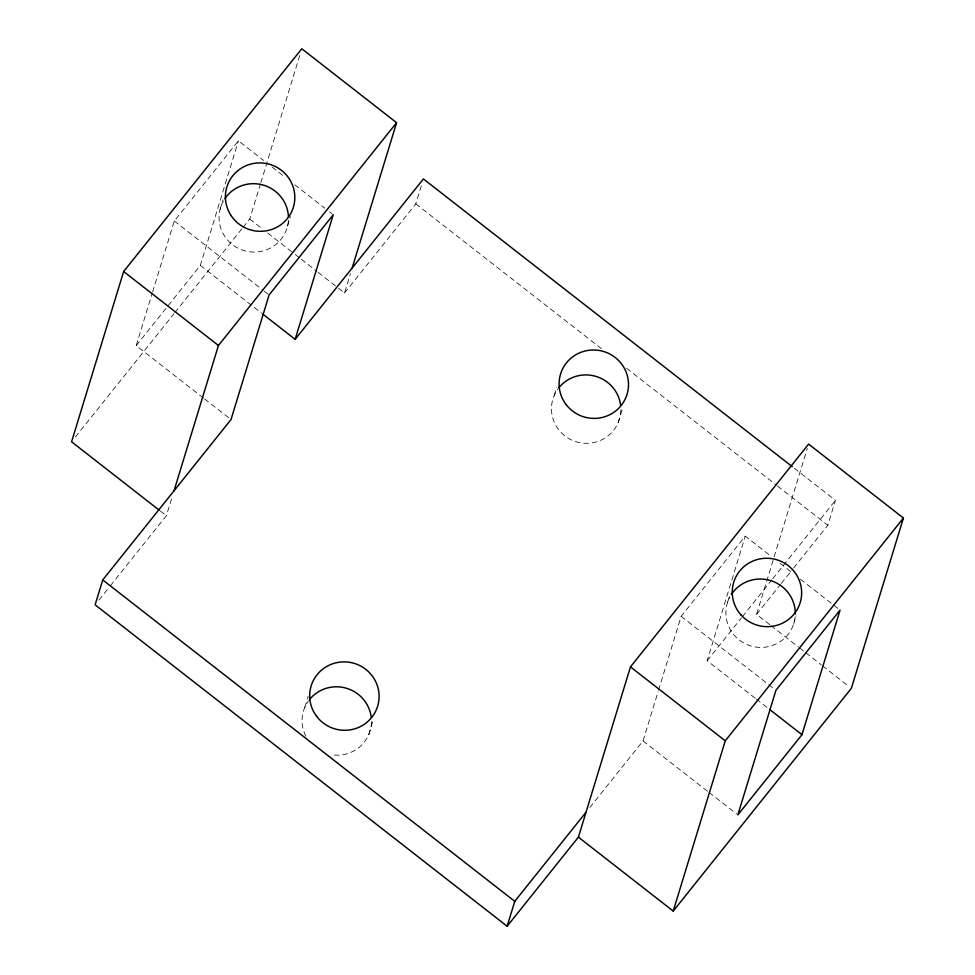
<?xml version="1.0" encoding="UTF-8"?>
<svg xmlns="http://www.w3.org/2000/svg" width="975" height="975" viewBox="0 0 975 975"><rect width="100%" height="100%" fill="white"/><g stroke="black" fill="none" stroke-linecap="round" stroke-linejoin="round"><path stroke-width="0.73" stroke-dasharray="4.88 3.66" d="M203.409 398.007L136.208 345.589L152.149 293.438M152.6 291.988L174.293 220.996L238.436 140.802L263.628 160.461M136.208 345.589L200.338 265.395L238.436 140.802M220.033 209.503L222.995 199.814M243.092 227.309L249.734 219.022L260.41 184.092M260.849 182.642L300.458 53.113M110.321 585.841L166.384 515.738L171.466 499.127M287.503 226.249L290.465 216.56M338.532 288.283L344.528 292.975L350.464 273.585M344.528 292.975L415.789 203.86L421.298 185.859M304.822 707.314L308.21 696.235M368.721 734.687L373.376 719.453M554.227 395.423L556.762 387.124M618.126 422.797L622.355 408.952M589.826 807.471L643.037 740.939L658.101 691.677M658.539 690.227L681.123 616.346L745.266 536.153L771.664 556.737M755.174 698.185L707.168 660.733L745.266 536.153M727.618 602.221L730.165 593.909M769.763 624.658L756.563 614.372L807.288 448.463M793.565 624.232L796.112 615.932M793.613 568.035L827.824 525.257L835.441 500.346L793.516 467.634M75.368 437.056L173.928 313.816M174.866 312.634L242.153 228.503M98.926 600.1L109.371 587.035M707.168 660.733L741.378 617.967M742.328 616.773L771.773 579.942M772.724 578.76L835.441 500.346M756.563 614.372L780.317 584.659M781.267 583.477L792.663 569.217M415.789 203.86L601.441 348.672M626.596 368.294L776.319 485.087M777.514 486.013L827.824 525.257M272.037 167.017L285.236 177.304M294.828 184.799L324.833 208.199M329.635 211.941L332.036 213.817M780.061 563.294L790.859 571.716M800.463 579.211L832.857 604.488M834.064 605.414L838.866 609.168M249.734 219.022L262.933 229.32M267.735 233.062L294.133 253.658M295.327 254.585L300.129 258.338M301.336 259.265L316.936 271.44M318.13 272.378L337.338 287.357M770.957 625.597L798.562 647.132M799.756 648.07L804.558 651.812M805.764 652.75L821.364 664.913M822.559 665.852L848.957 686.449M174.293 220.996L263.104 290.27M264.298 291.208L269.1 294.95M681.123 616.346L767.532 683.743M768.727 684.682L773.528 688.423M200.338 265.395L261.544 313.133M756.368 699.112L768.373 708.472M204.604 398.946L231.014 419.543M643.037 740.939L707.838 791.481M709.032 792.419L736.637 813.954M160.387 511.058L166.384 515.738M371.475 721.646A34.759 34.149 17 0 1 331.927 754.808M305.833 736.198A34.759 34.149 17 0 1 308.514 700.842M620.88 409.768A34.759 34.149 17 0 1 575.433 441.529A34.759 34.149 17 0 1 557.932 388.964M795.137 616.956A34.759 34.149 17 0 1 750.47 645.84A34.759 34.149 17 0 1 730.007 596.749M288.405 220.35A34.759 34.149 17 0 1 244.14 250.636A34.759 34.149 17 0 1 223.287 201.203"/><path stroke-width="1.46" d="M352.146 268.052L396.593 122.704L301.787 48.75L123.642 271.525L71.577 441.797L159.181 510.132M262.738 314.06L295.145 339.337L333.231 214.756L269.1 294.95L231.014 419.543L102.741 579.93L95.123 604.853L507.146 926.25L578.407 837.135L630.472 666.876L808.616 444.1L903.423 518.042L851.358 688.313L673.213 911.089L578.407 837.135M174.001 490.827L218.437 345.479L396.593 122.704M507.146 926.25L514.763 901.327L586.024 812.224M673.213 911.089L725.266 740.817L903.423 518.042M801.974 734.687L840.06 610.094L775.929 690.3L737.843 814.881L801.974 734.687L769.568 709.41M295.145 339.337L423.406 178.937L792.322 466.708M123.642 271.525L218.437 345.479M630.472 666.876L725.266 740.817M102.741 579.93L514.763 901.327M309.416 699.66A34.759 34.149 17 0 1 346.052 688.131A34.759 34.149 17 0 1 371.219 717.173M558.833 387.782A34.759 34.149 17 0 1 595.457 376.253A34.759 34.149 17 0 1 620.624 405.295M731.555 594.214A34.759 34.149 17 0 1 770.725 580.612A34.759 34.149 17 0 1 795.307 613.994M224.847 198.668A34.759 34.149 17 0 1 263.384 185.116A34.759 34.149 17 0 1 288.466 217.376M230.49 214.634A34.759 34.149 17 0 0 290.587 213.781A34.759 34.149 17 0 0 259.265 162.91A34.759 34.149 17 0 0 230.49 214.634M741.061 614.993A34.759 34.149 17 0 0 799.914 603.464A34.759 34.149 17 0 0 759.842 558.919A34.759 34.149 17 0 0 741.061 614.993M566.061 404.491A34.759 34.149 17 0 0 625.743 397.885A34.759 34.149 17 0 0 589.57 350.208A34.759 34.149 17 0 0 566.061 404.491M316.656 716.381A34.759 34.149 17 0 0 376.338 709.763A34.759 34.149 17 0 0 340.165 662.098A34.759 34.149 17 0 0 316.656 716.381"/></g></svg>
